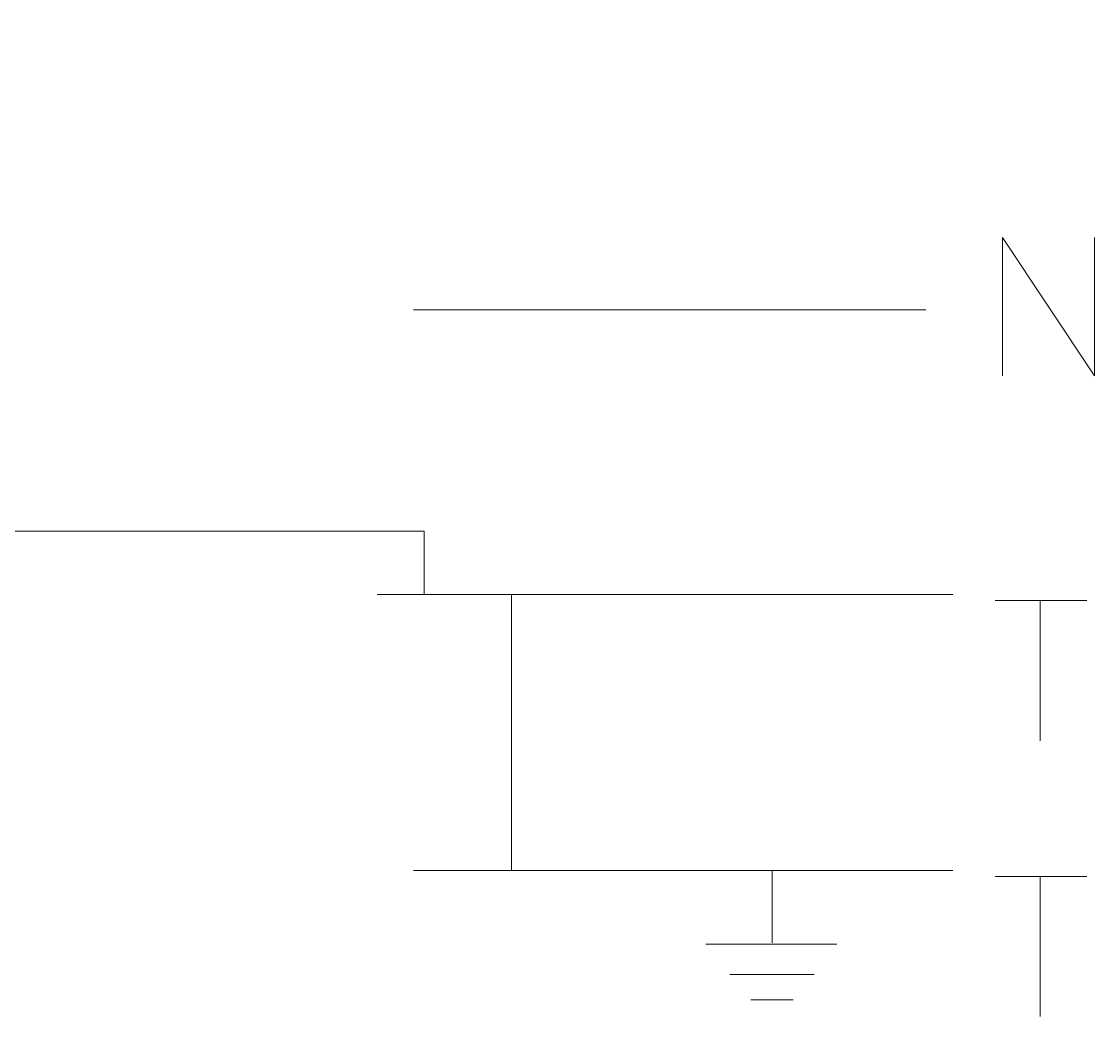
# Model space of a CAD drawing. Header units: metres. Extents: x -1 to 113, y -70 to 21.
# Drawn here: x 106.946 to 108.25, y 4.214 to 5.423 of the extents above; entities that cross this region are included whole.
import ezdxf

# ---------------------------------------------------------------- set-up
doc = ezdxf.new("R2010")
doc.units = ezdxf.units.M
doc.header["$LTSCALE"] = 0.5
doc.layers.add('TABLA', color=7, linetype='Continuous')

msp = doc.modelspace()

# ---------------------------------------------------------------- linework, layer by layer
at = {"layer": 'TABLA', "color": 7, "linetype": 'Continuous', "lineweight": 18, "true_color": 0x000007}
for p, q in [((107.4224, 5.0729), (108.0452, 5.0729)), ((107.3784, 4.7267), (108.0782, 4.7267)), ((107.5414, 4.7267), (107.5414, 4.3914)), ((108.1295, 4.7193), (108.2412, 4.7193)), ((108.1844, 4.7193), (108.1844, 4.549)), ((107.4224, 4.3914), (108.0782, 4.3914)), ((107.8583, 4.3914), (107.8583, 4.3035)), ((108.1295, 4.3841), (108.2412, 4.3841)), ((108.1844, 4.3841), (108.1844, 4.2137)), ((107.7777, 4.3017), (107.9371, 4.3017)), ((107.8071, 4.265), (107.9096, 4.265)), ((107.8327, 4.2339), (107.884, 4.2339))]:
    msp.add_line(p, q, dxfattribs=at)
for points in [[(103.2584, 8.8961), (103.2584, 4.8036), (107.4352, 4.8036), (107.4352, 4.7267)], [(108.1386, 4.9923), (108.1386, 5.1608), (108.2504, 4.9923), (108.2504, 5.1608)]]:
    msp.add_lwpolyline(points, dxfattribs=at)

doc.saveas('drawing.dxf')
